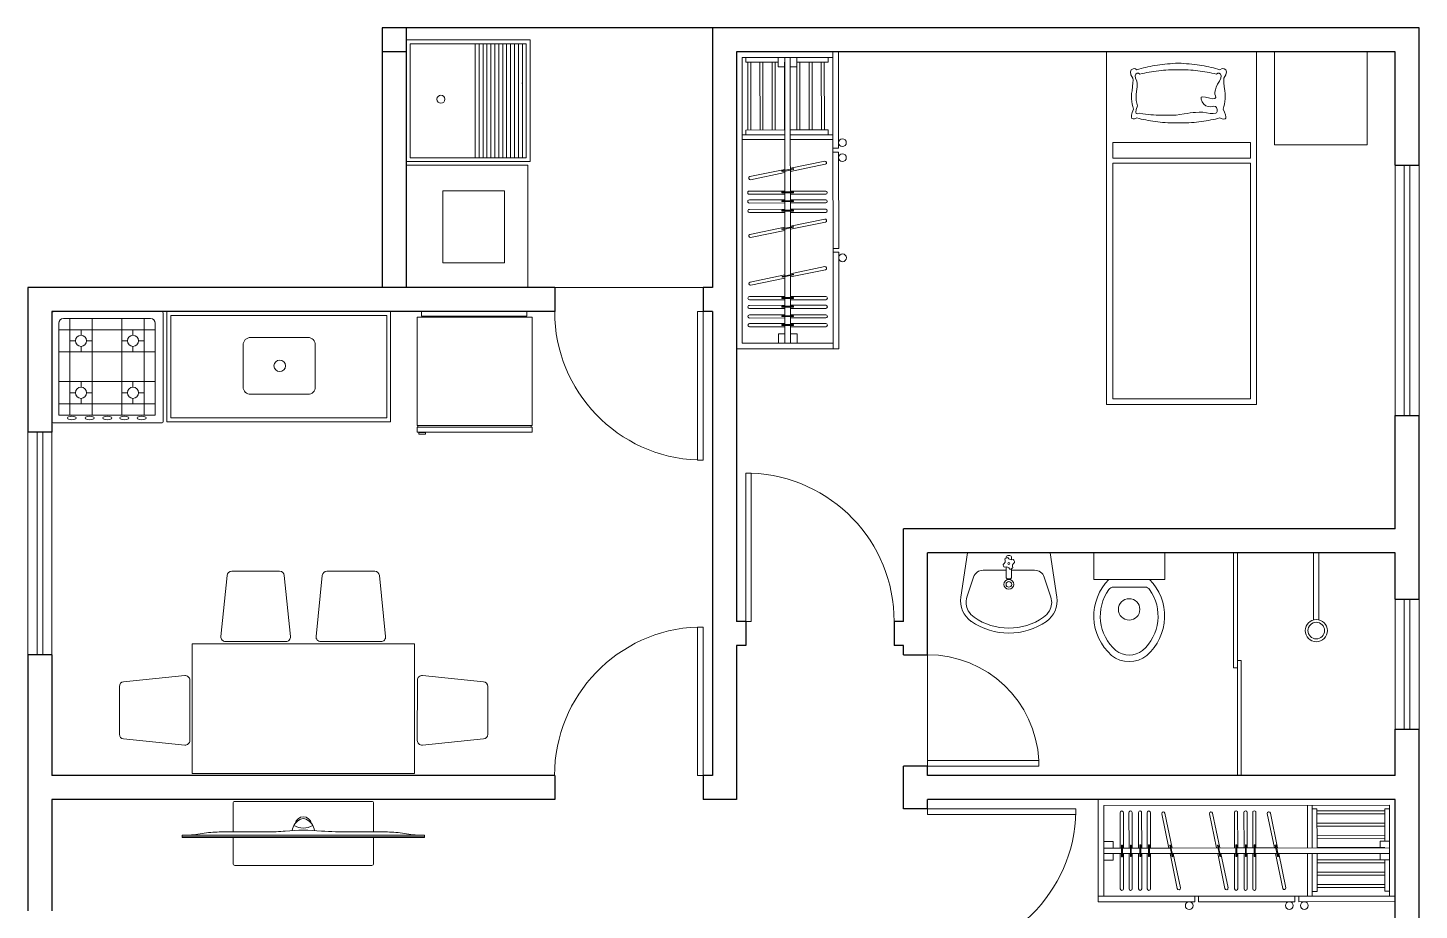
# Model space of a CAD drawing. Header units: centimetres. Extents: x -15692 to -14942, y 4339 to 5301.
# Drawn here: x -15692 to -14942, y 4826 to 5301 of the extents above; entities that cross this region are included whole.
import ezdxf

# ---------------------------------------------------------------- set-up
doc = ezdxf.new("R2010")
doc.units = ezdxf.units.CM
for name, color, linetype, lineweight in [('Janela', 92, 'Continuous', 15), ('Objetos', 34, 'Continuous', 13), ('Paredes', 154, 'Continuous', 25), ('Piso', 253, 'Continuous', 9), ('Porta', 30, 'Continuous', 15)]:
    doc.layers.add(name, color=color, linetype=linetype, lineweight=lineweight)

# ---------------------------------------------------------------- blocks, each defined once
blk = doc.blocks.new('pia_banheiro')
at = {"layer": 'Objetos'}
for p, q in [((-0.2224, 0), (-0.2586, -0.2386)), ((-0.2224, 0), (0.2224, 0)), ((0.2224, 0), (0.2586, -0.2386)), ((-0.015, -0.025), (-0.015, -0.0289)), ((-0.005, -0.015), (0.005, -0.015)), ((0.015, -0.025), (0.015, -0.0378)), ((-0.2263, -0.2395), (-0.1903, -0.1308)), ((-0.139, -0.0938), (-0.015, -0.0938)), ((-0.015, -0.0761), (-0.015, -0.1302)), ((-0.005, -0.1402), (0.005, -0.1402)), ((0.015, -0.085), (0.015, -0.1302)), ((0.015, -0.0938), (0.139, -0.0938)), ((0.2263, -0.2395), (0.1903, -0.1308))]:
    blk.add_line(p, q, dxfattribs=at)
for centre, radius in [((0, -0.057), 0.00545), ((0, -0.17), 0.0265), ((0, -0.17), 0.0152)]:
    blk.add_circle(centre, radius, dxfattribs=at)
for centre, radius, start, end in [((-0.0417, -0.0425), 0.0226, 297.46593, 24.24648), ((0, -0.057), 0.0318, 190.08583, 221.62658), ((0, -0.057), 0.0318, 100.08583, 131.62658), ((-0.005, -0.025), 0.01, 90, 180), ((0.0145, -0.0152), 0.0226, 207.46593, 294.24648), ((0.005, -0.025), 0.01, 0, 90), ((0.0417, -0.0715), 0.0226, 117.46593, 204.24648), ((0, -0.057), 0.0318, 10.08583, 41.62658), ((-0.139, -0.1478), 0.054, 90, 161.69005), ((-0.0145, -0.0987), 0.0226, 27.46593, 114.24648), ((-0.005, -0.1302), 0.01, 180, 270), ((0.005, -0.1302), 0.01, 270, 0), ((0, -0.057), 0.0318, 280.08583, 311.62658), ((0.139, -0.1478), 0.054, 18.30995, 90), ((-0.1252, -0.2589), 0.135, 171.35854, 235.18128), ((-0.1408, -0.2678), 0.09, 161.69005, 209.64782), ((0.1252, -0.2589), 0.135, 304.81872, 8.64146), ((0.1408, -0.2678), 0.09, 330.35218, 18.30995), ((-0.1252, -0.2589), 0.108, 209.64782, 235.18128), ((0, -0.0789), 0.3542, 235.18128, 304.81872), ((0, -0.0789), 0.3272, 235.18128, 304.81872), ((0.1252, -0.2589), 0.108, 304.81872, 330.35218)]:
    blk.add_arc(centre, radius, start, end, dxfattribs=at)
blk = doc.blocks.new('vaso_sanitário')
at = {"layer": 'Objetos'}
for p, q in [((-0.1915, -0.1429), (-0.1915, 0)), ((-0.1915, 0), (0.1915, 0)), ((0.1915, 0), (0.1915, -0.1429)), ((0.1915, -0.1429), (-0.1915, -0.1429))]:
    blk.add_line(p, q, dxfattribs=at)
at = {"layer": 'Objetos', "ltscale": 0.5}
blk.add_line((0.0847, -0.1849), (-0.0861, -0.1849), dxfattribs=at)
blk.add_circle((-0.0009, -0.3049), 0.0578, dxfattribs=at)
for centre, radius, start, end in [((0.0907, -0.3409), 0.2821, 135.41479, 228.63081), ((-0.0921, -0.3409), 0.2821, 311.36919, 44.58521), ((0.0907, -0.3409), 0.2471, 144.51024, 228.63081), ((-0.0861, -0.2149), 0.03, 90, 144.51024), ((-0.0921, -0.3409), 0.2471, 311.36919, 35.48976), ((0.0847, -0.2149), 0.03, 35.48976, 90), ((-0.0007, -0.4366), 0.15, 230.68274, 309.31726), ((-0.0007, -0.4364), 0.1151, 231.34866, 308.65134)]:
    blk.add_arc(centre, radius, start, end, dxfattribs=at)
blk = doc.blocks.new('chuverio')
at = {"layer": 'Objetos', "ltscale": 0.5}
for p, q in [((-0.015, -0.3611), (-0.015, 0)), ((0.015, -0.361), (0.015, 0))]:
    blk.add_line(p, q, dxfattribs=at)
at = {"layer": 'Objetos'}
blk.add_line((0.015, 0), (-0.015, 0), dxfattribs=at)
at = {"layer": 'Objetos', "ltscale": 0.5}
for radius in [0.06, 0.045]:
    blk.add_circle((0.0003, -0.4192), radius, dxfattribs=at)
blk = doc.blocks.new('tanque')
at = {"layer": 'Objetos'}
for p, q in [((0, 0.3282), (0, -0.3282)), ((0.6683, 0.3282), (0, 0.3282)), ((0.0212, 0.307), (0.0212, -0.307)), ((0.6471, 0.307), (0.0212, 0.307)), ((0.3715, -0.307), (0.3715, 0.307)), ((0.3927, -0.307), (0.3927, 0.307)), ((0.4139, -0.307), (0.4139, 0.307)), ((0.4351, -0.307), (0.4351, 0.307)), ((0.4563, -0.307), (0.4563, 0.307)), ((0.4775, -0.307), (0.4775, 0.307)), ((0.4987, -0.307), (0.4987, 0.307)), ((0.5199, -0.307), (0.5199, 0.307)), ((0.5411, -0.307), (0.5411, 0.307)), ((0.5623, -0.307), (0.5623, 0.307)), ((0.5835, -0.307), (0.5835, 0.307)), ((0.6047, -0.307), (0.6047, 0.307)), ((0.6259, -0.307), (0.6259, 0.307)), ((0.6471, -0.307), (0.6471, 0.307)), ((0.6683, -0.3282), (0.6683, 0.3282)), ((0.625, 0.0929), (0.625, 0.0965)), ((0, -0.3282), (0.6683, -0.3282)), ((0.0212, -0.307), (0.6471, -0.307))]:
    blk.add_line(p, q, dxfattribs=at)
blk.add_circle((0.1868, 0.0083), 0.0214, dxfattribs=at)
blk = doc.blocks.new('máquina_lavar')
at = {"layer": 'Objetos'}
for p, q in [((0, -0.3294), (0, 0.3294)), ((0, 0.3294), (0.6554, 0.3294)), ((0.6554, 0.3294), (0.6554, -0.3294)), ((0.1962, 0.1918), (0.1962, -0.196)), ((0.5301, 0.1918), (0.1962, 0.1918)), ((0.5301, -0.196), (0.5301, 0.1918)), ((0.1962, -0.196), (0.5301, -0.196)), ((0.6554, -0.3294), (0, -0.3294))]:
    blk.add_line(p, q, dxfattribs=at)
blk = doc.blocks.new('geladeira')
at = {"layer": 'Objetos'}
for p, q in [((-0.2839, -0.0251), (-0.2839, 0)), ((-0.2839, 0), (0.2839, 0)), ((0.2839, 0), (0.2839, -0.0251)), ((-0.3079, -0.6145), (-0.3079, -0.0296)), ((-0.3079, -0.0296), (0.3121, -0.0296)), ((0.2839, -0.0251), (-0.2839, -0.0251)), ((0.3121, -0.0296), (0.3121, -0.6145)), ((0.3121, -0.6145), (-0.3079, -0.6145)), ((-0.3079, -0.6496), (-0.3079, -0.622)), ((0.3121, -0.622), (-0.3079, -0.622)), ((0.3121, -0.6496), (-0.3079, -0.6496)), ((-0.3034, -0.622), (-0.3034, -0.6145)), ((-0.2975, -0.6518), (-0.2975, -0.6598)), ((-0.2617, -0.6518), (-0.2975, -0.6518)), ((-0.2975, -0.6598), (-0.2617, -0.6598)), ((-0.2617, -0.6598), (-0.2617, -0.6518)), ((0.3075, -0.622), (0.3075, -0.6145)), ((0.3121, -0.622), (0.3121, -0.6496))]:
    blk.add_line(p, q, dxfattribs=at)
blk = doc.blocks.new('mesa_cozinha')
at = {"layer": 'Objetos'}
for p, q in [((-0.4105, 1.0687), (-0.4442, 0.7393)), ((-0.1275, 1.0911), (-0.3856, 1.0913)), ((-0.0695, 0.739), (-0.1026, 1.0684)), ((0.1025, 1.0687), (0.0688, 0.7393)), ((0.3855, 1.0911), (0.1274, 1.0913)), ((0.4436, 0.739), (0.4104, 1.0684)), ((-0.6, 0), (-0.6, 0.7)), ((-0.6, 0.7), (0.6, 0.7)), ((-0.4194, 0.7119), (-0.0944, 0.7116)), ((0.0937, 0.7119), (0.4186, 0.7116)), ((0.6, 0.7), (0.6, 0)), ((-0.9688, 0.4947), (-0.6394, 0.5285)), ((0.9718, 0.4947), (0.6423, 0.5285)), ((-0.9912, 0.2117), (-0.9914, 0.4698)), ((-0.612, 0.5036), (-0.6117, 0.1786)), ((0.6149, 0.5036), (0.6146, 0.1786)), ((0.9941, 0.2117), (0.9943, 0.4698)), ((-0.6391, 0.1537), (-0.9685, 0.1868)), ((0.642, 0.1537), (0.9715, 0.1868)), ((0.6, 0), (-0.6, 0))]:
    blk.add_line(p, q, dxfattribs=at)
for centre, start, end in [((-0.3856, 1.0663), 89.95, 174.48405), ((-0.1275, 1.0661), 5.41595, 89.95), ((0.1274, 1.0663), 89.95, 174.48405), ((0.3855, 1.0661), 5.41595, 89.95), ((-0.4193, 0.7369), 174.48405, 269.95), ((-0.0944, 0.7366), 269.95, 5.41595), ((0.0937, 0.7369), 174.48405, 269.95), ((0.4187, 0.7366), 269.95, 5.41595), ((-0.637, 0.5036), 0.05, 95.51595), ((0.6399, 0.5036), 84.48405, 179.95), ((-0.9664, 0.4698), 95.51595, 180.05), ((0.9693, 0.4698), 359.95, 84.48405), ((-0.9662, 0.2117), 180.05, 264.58405), ((-0.6367, 0.1786), 264.58405, 0.05), ((0.6396, 0.1786), 179.95, 275.41595), ((0.9691, 0.2117), 275.41595, 359.95)]:
    blk.add_arc(centre, 0.025, start, end, dxfattribs=at)
blk = doc.blocks.new('fogão')
at = {"layer": 'Objetos'}
for p, q in [((0.29, 0), (-0.29, 0)), ((-0.3, -0.01), (-0.3, -0.59)), ((-0.2633, -0.5572), (-0.2633, -0.0622)), ((-0.2383, -0.0372), (0.2317, -0.0372)), ((-0.2033, -0.5572), (-0.2033, -0.0372)), ((-0.0833, -0.5572), (-0.0833, -0.0372)), ((0.0767, -0.0372), (0.0767, -0.5572)), ((0.1967, -0.0372), (0.1967, -0.5572)), ((0.2567, -0.0622), (0.2567, -0.5572)), ((0.3, -0.59), (0.3, -0.01)), ((-0.2633, -0.0972), (0.2567, -0.0972)), ((-0.1433, -0.1272), (-0.1433, -0.0972)), ((0.1367, -0.0972), (0.1367, -0.1272)), ((-0.2633, -0.2172), (0.2567, -0.2172)), ((-0.2033, -0.1572), (-0.1733, -0.1572)), ((-0.1433, -0.2172), (-0.1433, -0.1872)), ((-0.1133, -0.1572), (-0.0833, -0.1572)), ((0.0767, -0.1572), (0.1067, -0.1572)), ((0.1367, -0.1872), (0.1367, -0.2172)), ((0.1667, -0.1572), (0.1967, -0.1572)), ((0.2567, -0.3772), (-0.2633, -0.3772)), ((-0.1733, -0.4372), (-0.2033, -0.4372)), ((-0.1433, -0.4072), (-0.1433, -0.3772)), ((-0.0833, -0.4372), (-0.1133, -0.4372)), ((0.1067, -0.4372), (0.0767, -0.4372)), ((0.1367, -0.3772), (0.1367, -0.4072)), ((0.1967, -0.4372), (0.1667, -0.4372)), ((0.2567, -0.4972), (-0.2633, -0.4972)), ((-0.1433, -0.4972), (-0.1433, -0.4672)), ((0.1367, -0.4672), (0.1367, -0.4972)), ((-0.29, -0.6), (0.29, -0.6)), ((0.2567, -0.5572), (-0.2633, -0.5572))]:
    blk.add_line(p, q, dxfattribs=at)
for centre in [(-0.1433, -0.1572), (0.1367, -0.1572), (-0.1433, -0.4372), (0.1367, -0.4372)]:
    blk.add_circle(centre, 0.03, dxfattribs=at)
for centre, radius, start, end in [((-0.29, -0.01), 0.01, 90, 180), ((0.29, -0.01), 0.01, 0, 90), ((-0.2383, -0.0622), 0.025, 90, 180), ((0.2317, -0.0622), 0.025, 0, 90), ((-0.29, -0.59), 0.01, 180, 270), ((0.29, -0.59), 0.01, 270, 0)]:
    blk.add_arc(centre, radius, start, end, dxfattribs=at)
at = {"layer": 'Objetos', "extrusion": (0, 0, -1)}
for centre in [(-0.193, -0.5731), (-0.097, -0.5731), (-0.001, -0.5731), (0.0902, -0.5731), (0.1839, -0.5731)]:
    blk.add_ellipse(centre, major_axis=(-0.024, 0), ratio=0.400522, dxfattribs=at)
blk = doc.blocks.new('pia_cozinha')
at = {"layer": 'Objetos'}
for p, q in [((-0.6024, -0.593), (-0.6024, 0)), ((-0.6024, 0), (0.6024, 0)), ((0.6024, 0), (0.6024, -0.593)), ((-0.5824, -0.573), (-0.5824, -0.0202)), ((-0.5824, -0.0202), (0.5824, -0.0202)), ((0.5824, -0.0202), (0.5824, -0.573)), ((0.1572, -0.1391), (-0.1517, -0.1391)), ((-0.1917, -0.1791), (-0.1917, -0.4055)), ((0.1972, -0.4055), (0.1972, -0.1791)), ((-0.1517, -0.4455), (0.1572, -0.4455)), ((0.6024, -0.593), (-0.6024, -0.593)), ((0.5824, -0.573), (-0.5824, -0.573))]:
    blk.add_line(p, q, dxfattribs=at)
blk.add_circle((0.0055, -0.2923), 0.031, dxfattribs=at)
for centre, start, end in [((-0.1517, -0.1791), 90, 180), ((0.1572, -0.1791), 0, 90), ((-0.1517, -0.4055), 180, 270), ((0.1572, -0.4055), 270, 0)]:
    blk.add_arc(centre, 0.04, start, end, dxfattribs=at)
blk = doc.blocks.new('cama_solteiro')
at = {"layer": 'Objetos'}
for p, q in [((0.4045, 0), (-0.4045, 0)), ((-0.4045, 0), (-0.4045, -1.9)), ((0.4045, -1.9), (0.4045, 0)), ((0.5007, 0), (1.0007, 0)), ((0.5007, -0.5), (0.5007, 0)), ((1.0007, 0), (1.0007, -0.5)), ((-0.157, -0.0755), (-0.144, -0.0733)), ((-0.144, -0.0733), (-0.1309, -0.0712)), ((-0.1309, -0.0712), (-0.1175, -0.0693)), ((-0.1175, -0.0693), (-0.1039, -0.0676)), ((-0.1039, -0.0676), (-0.0901, -0.066)), ((-0.0901, -0.066), (-0.076, -0.0646)), ((-0.076, -0.0646), (-0.0617, -0.0633)), ((-0.0617, -0.0633), (-0.0472, -0.0623)), ((-0.0472, -0.0623), (-0.0324, -0.0613)), ((-0.0324, -0.0613), (-0.0174, -0.0606)), ((-0.0174, -0.0606), (-0.0024, -0.0613)), ((-0.0024, -0.0613), (0.0125, -0.0623)), ((0.0125, -0.0623), (0.0271, -0.0633)), ((0.0271, -0.0633), (0.0414, -0.0646)), ((0.0414, -0.0646), (0.0556, -0.066)), ((0.0556, -0.066), (0.0694, -0.0676)), ((0.0694, -0.0676), (0.083, -0.0693)), ((0.083, -0.0693), (0.0964, -0.0712)), ((0.0964, -0.0712), (0.1095, -0.0733)), ((0.1095, -0.0733), (0.1224, -0.0755)), ((-0.2764, -0.1075), (-0.2711, -0.0962)), ((-0.2736, -0.1225), (-0.2764, -0.1075)), ((-0.263, -0.1412), (-0.2736, -0.1225)), ((-0.2711, -0.0962), (-0.2618, -0.0902)), ((-0.2619, -0.1518), (-0.263, -0.1412)), ((-0.2618, -0.0902), (-0.2517, -0.0899)), ((-0.2517, -0.0899), (-0.2411, -0.0956)), ((-0.2474, -0.12), (-0.2512, -0.1295)), ((-0.2512, -0.1295), (-0.249, -0.142)), ((-0.249, -0.142), (-0.2411, -0.1574)), ((-0.2403, -0.1148), (-0.2474, -0.12)), ((-0.2411, -0.0956), (-0.2298, -0.0923)), ((-0.2328, -0.1145), (-0.2403, -0.1148)), ((-0.2249, -0.1193), (-0.2328, -0.1145)), ((-0.2298, -0.0923), (-0.2182, -0.0891)), ((-0.2124, -0.1164), (-0.2249, -0.1193)), ((-0.2182, -0.0891), (-0.2064, -0.086)), ((-0.1999, -0.1136), (-0.2124, -0.1164)), ((-0.2064, -0.086), (-0.1944, -0.0832)), ((-0.1874, -0.1111), (-0.1999, -0.1136)), ((-0.1944, -0.0832), (-0.1821, -0.0805)), ((-0.1747, -0.1088), (-0.1874, -0.1111)), ((-0.1821, -0.0805), (-0.1696, -0.0779)), ((-0.162, -0.1066), (-0.1747, -0.1088)), ((-0.1696, -0.0779), (-0.157, -0.0755)), ((-0.1493, -0.1047), (-0.162, -0.1066)), ((-0.1364, -0.1029), (-0.1493, -0.1047)), ((-0.1235, -0.1014), (-0.1364, -0.1029)), ((-0.1105, -0.1), (-0.1235, -0.1014)), ((-0.0975, -0.0988), (-0.1105, -0.1)), ((-0.0843, -0.0978), (-0.0975, -0.0988)), ((-0.0711, -0.097), (-0.0843, -0.0978)), ((-0.0578, -0.0964), (-0.0711, -0.097)), ((-0.0445, -0.0959), (-0.0578, -0.0964)), ((-0.031, -0.0957), (-0.0445, -0.0959)), ((-0.0174, -0.0956), (-0.031, -0.0957)), ((-0.004, -0.0957), (-0.0174, -0.0956)), ((0.0093, -0.0959), (-0.004, -0.0957)), ((0.0226, -0.0964), (0.0093, -0.0959)), ((0.0357, -0.097), (0.0226, -0.0964)), ((0.0488, -0.0978), (0.0357, -0.097)), ((0.0618, -0.0988), (0.0488, -0.0978)), ((0.0748, -0.1), (0.0618, -0.0988)), ((0.0876, -0.1014), (0.0748, -0.1)), ((0.1004, -0.1029), (0.0876, -0.1014)), ((0.113, -0.1047), (0.1004, -0.1029)), ((0.1256, -0.1066), (0.113, -0.1047)), ((0.1224, -0.0755), (0.135, -0.0779)), ((0.1382, -0.1088), (0.1256, -0.1066)), ((0.135, -0.0779), (0.1474, -0.0805)), ((0.1506, -0.1111), (0.1382, -0.1088)), ((0.1474, -0.0805), (0.1595, -0.0832)), ((0.163, -0.1136), (0.1506, -0.1111)), ((0.1595, -0.0832), (0.1714, -0.086)), ((0.1753, -0.1164), (0.163, -0.1136)), ((0.1714, -0.086), (0.1831, -0.0891)), ((0.1875, -0.1193), (0.1753, -0.1164)), ((0.1831, -0.0891), (0.1945, -0.0923)), ((0.1955, -0.1145), (0.1875, -0.1193)), ((0.1945, -0.0923), (0.2056, -0.0956)), ((0.2032, -0.1148), (0.1955, -0.1145)), ((0.21, -0.12), (0.2032, -0.1148)), ((0.2037, -0.1574), (0.2119, -0.142)), ((0.2056, -0.0956), (0.218, -0.0899)), ((0.2139, -0.1295), (0.21, -0.12)), ((0.2119, -0.142), (0.2139, -0.1295)), ((0.218, -0.0899), (0.2288, -0.0902)), ((0.2275, -0.1412), (0.2271, -0.1518)), ((0.2385, -0.1225), (0.2275, -0.1412)), ((0.2288, -0.0902), (0.2375, -0.0962)), ((0.2375, -0.0962), (0.2418, -0.1075)), ((0.2418, -0.1075), (0.2385, -0.1225)), ((-0.2702, -0.2393), (-0.2693, -0.2248)), ((-0.2693, -0.2248), (-0.2674, -0.2099)), ((-0.2674, -0.2099), (-0.2642, -0.186)), ((-0.2642, -0.186), (-0.2624, -0.1667)), ((-0.2624, -0.1667), (-0.2619, -0.1518)), ((-0.2436, -0.2124), (-0.2455, -0.2291)), ((-0.2405, -0.1876), (-0.2436, -0.2124)), ((-0.2411, -0.1574), (-0.2397, -0.1693)), ((-0.2397, -0.1693), (-0.2405, -0.1876)), ((0.1798, -0.2168), (0.1821, -0.2042)), ((0.1799, -0.2279), (0.1798, -0.2168)), ((0.1821, -0.2042), (0.1868, -0.1901)), ((0.1868, -0.1901), (0.194, -0.1745)), ((0.194, -0.1745), (0.2037, -0.1574)), ((0.2271, -0.1518), (0.2279, -0.1667)), ((0.2279, -0.1667), (0.2299, -0.186)), ((0.2299, -0.186), (0.2331, -0.2099)), ((0.2331, -0.2099), (0.2347, -0.2248)), ((0.2347, -0.2248), (0.2354, -0.2393)), ((-0.2701, -0.2536), (-0.2702, -0.2393)), ((-0.2689, -0.2676), (-0.2701, -0.2536)), ((-0.2668, -0.2813), (-0.2689, -0.2676)), ((-0.2635, -0.2948), (-0.2668, -0.2813)), ((-0.2592, -0.308), (-0.2635, -0.2948)), ((-0.2455, -0.2291), (-0.2458, -0.2453)), ((-0.2458, -0.2453), (-0.2446, -0.261)), ((-0.2374, -0.2912), (-0.245, -0.3104)), ((-0.2446, -0.261), (-0.2418, -0.2763)), ((-0.2418, -0.2763), (-0.2374, -0.2912)), ((0.1046, -0.2537), (0.1052, -0.2445)), ((0.1113, -0.2687), (0.1046, -0.2537)), ((0.1052, -0.2445), (0.1133, -0.2411)), ((0.1206, -0.281), (0.1113, -0.2687)), ((0.1133, -0.2411), (0.1288, -0.2437)), ((0.1313, -0.2897), (0.1206, -0.281)), ((0.1288, -0.2437), (0.1519, -0.25)), ((0.1435, -0.2945), (0.1313, -0.2897)), ((0.1572, -0.2956), (0.1435, -0.2945)), ((0.1519, -0.25), (0.1689, -0.2524)), ((0.1725, -0.293), (0.1572, -0.2956)), ((0.1689, -0.2524), (0.1797, -0.2511)), ((0.1821, -0.2942), (0.1725, -0.293)), ((0.1797, -0.2511), (0.1842, -0.2461)), ((0.1825, -0.2374), (0.1799, -0.2279)), ((0.1883, -0.3002), (0.1821, -0.2942)), ((0.1842, -0.2461), (0.1825, -0.2374)), ((0.228, -0.2948), (0.2237, -0.308)), ((0.2314, -0.2813), (0.228, -0.2948)), ((0.2337, -0.2676), (0.2314, -0.2813)), ((0.235, -0.2536), (0.2337, -0.2676)), ((0.2354, -0.2393), (0.235, -0.2536)), ((-0.2703, -0.3516), (-0.2697, -0.3409)), ((-0.2677, -0.3583), (-0.2703, -0.3516)), ((-0.2697, -0.3409), (-0.266, -0.3264)), ((-0.262, -0.3612), (-0.2677, -0.3583)), ((-0.266, -0.3264), (-0.2592, -0.308)), ((-0.2532, -0.3603), (-0.262, -0.3612)), ((-0.2592, -0.308), (-0.2592, -0.308)), ((-0.2411, -0.3555), (-0.2532, -0.3603)), ((-0.245, -0.3104), (-0.2476, -0.3238)), ((-0.2476, -0.3238), (-0.2452, -0.3315)), ((-0.2452, -0.3315), (-0.2376, -0.3335)), ((-0.2294, -0.3586), (-0.2411, -0.3555)), ((-0.2376, -0.3335), (-0.2249, -0.3299)), ((-0.2174, -0.3615), (-0.2294, -0.3586)), ((-0.2249, -0.3299), (-0.2097, -0.3328)), ((-0.2053, -0.3643), (-0.2174, -0.3615)), ((-0.2097, -0.3328), (-0.1947, -0.3351)), ((-0.193, -0.3668), (-0.2053, -0.3643)), ((-0.1947, -0.3351), (-0.1799, -0.337)), ((-0.1806, -0.3692), (-0.193, -0.3668)), ((-0.1679, -0.3714), (-0.1806, -0.3692)), ((-0.1799, -0.337), (-0.1653, -0.3384)), ((-0.1551, -0.3734), (-0.1679, -0.3714)), ((-0.1653, -0.3384), (-0.1509, -0.3394)), ((-0.1422, -0.3752), (-0.1551, -0.3734)), ((-0.1509, -0.3394), (-0.1368, -0.3399)), ((-0.1368, -0.3399), (-0.1226, -0.3401)), ((-0.1226, -0.3401), (-0.108, -0.3403)), ((-0.108, -0.3403), (-0.0932, -0.3404)), ((-0.0932, -0.3404), (-0.0781, -0.3405)), ((-0.0781, -0.3405), (-0.0626, -0.3405)), ((-0.0626, -0.3405), (-0.0468, -0.3405)), ((-0.0468, -0.3405), (-0.0289, -0.3399)), ((-0.0289, -0.3399), (-0.0089, -0.3378)), ((-0.0089, -0.3378), (0.0132, -0.3343)), ((0.0132, -0.3343), (0.0301, -0.3313)), ((0.0301, -0.3313), (0.0463, -0.329)), ((0.0463, -0.329), (0.0615, -0.3273)), ((0.0615, -0.3273), (0.0756, -0.3261)), ((0.0756, -0.3261), (0.0942, -0.3247)), ((0.0942, -0.3247), (0.1137, -0.3255)), ((0.1197, -0.3734), (0.1067, -0.3752)), ((0.1137, -0.3255), (0.1344, -0.3286)), ((0.1324, -0.3714), (0.1197, -0.3734)), ((0.1451, -0.3692), (0.1324, -0.3714)), ((0.1344, -0.3286), (0.1536, -0.3317)), ((0.1575, -0.3668), (0.1451, -0.3692)), ((0.1536, -0.3317), (0.17, -0.3322)), ((0.1698, -0.3643), (0.1575, -0.3668)), ((0.1819, -0.3615), (0.1698, -0.3643)), ((0.17, -0.3322), (0.1837, -0.3299)), ((0.1938, -0.3586), (0.1819, -0.3615)), ((0.1837, -0.3299), (0.1886, -0.3278)), ((0.1912, -0.3105), (0.1883, -0.3002)), ((0.1886, -0.3278), (0.191, -0.3214)), ((0.191, -0.3214), (0.1912, -0.3105)), ((0.2056, -0.3555), (0.1938, -0.3586)), ((0.218, -0.3603), (0.2056, -0.3555)), ((0.2274, -0.3621), (0.218, -0.3603)), ((0.2237, -0.308), (0.2315, -0.3247)), ((0.234, -0.3607), (0.2274, -0.3621)), ((0.2315, -0.3247), (0.2364, -0.3384)), ((0.2376, -0.3564), (0.234, -0.3607)), ((0.2364, -0.3384), (0.2384, -0.3489)), ((0.2384, -0.3489), (0.2376, -0.3564)), ((-0.129, -0.3768), (-0.1422, -0.3752)), ((-0.1157, -0.3783), (-0.129, -0.3768)), ((-0.1022, -0.3795), (-0.1157, -0.3783)), ((-0.0885, -0.3806), (-0.1022, -0.3795)), ((-0.0747, -0.3814), (-0.0885, -0.3806)), ((-0.0606, -0.3821), (-0.0747, -0.3814)), ((-0.0464, -0.3826), (-0.0606, -0.3821)), ((-0.032, -0.3829), (-0.0464, -0.3826)), ((-0.0174, -0.383), (-0.032, -0.3829)), ((-0.003, -0.3829), (-0.0174, -0.383)), ((0.0113, -0.3826), (-0.003, -0.3829)), ((0.0255, -0.3821), (0.0113, -0.3826)), ((0.0394, -0.3814), (0.0255, -0.3821)), ((0.0532, -0.3806), (0.0394, -0.3814)), ((0.0668, -0.3795), (0.0532, -0.3806)), ((0.0803, -0.3783), (0.0668, -0.3795)), ((0.0936, -0.3768), (0.0803, -0.3783)), ((0.1067, -0.3752), (0.0936, -0.3768)), ((-0.3714, -0.4873), (0.3714, -0.4873)), ((-0.3714, -0.5717), (-0.3714, -0.4873)), ((0.3714, -0.4873), (0.3714, -0.5717)), ((1.0007, -0.5), (0.5007, -0.5)), ((0.3714, -0.5717), (-0.3714, -0.5717)), ((-0.3714, -0.6004), (0.3714, -0.6004)), ((-0.3714, -1.8694), (-0.3714, -0.6004)), ((0.3714, -0.6004), (0.3714, -1.8694)), ((0.3714, -1.8694), (-0.3714, -1.8694)), ((-0.4045, -1.9), (0.4045, -1.9))]:
    blk.add_line(p, q, dxfattribs=at)
blk = doc.blocks.new('guarda_roupa')
at = {"layer": 'Objetos'}
for p, q in [((-0.8005, 0.5493), (-0.2805, 0.5498)), ((-0.8, -0.0007), (-0.8005, 0.5493)), ((-0.2805, 0.5198), (-0.2805, 0.5498)), ((-0.2605, 0.5498), (0.2595, 0.5502)), ((-0.2605, 0.5198), (-0.2605, 0.5498)), ((0.2595, 0.5502), (0.2595, 0.5202)), ((0.2795, 0.5502), (0.7995, 0.5507)), ((0.2795, 0.5502), (0.2795, 0.5202)), ((0.7995, 0.5507), (0.8, 0.0007)), ((-0.8005, 0.5193), (0.7995, 0.5207)), ((-0.77, 0.0293), (-0.7705, 0.5193)), ((-0.7704, 0.4937), (-0.7445, 0.4937)), ((-0.7445, 0.4937), (-0.7443, 0.3243)), ((-0.3796, 0.4729), (-0.7445, 0.4726)), ((-0.3796, 0.4568), (-0.7444, 0.4565)), ((-0.3796, 0.494), (-0.3537, 0.4941)), ((-0.3796, 0.494), (-0.3795, 0.2897)), ((-0.3537, 0.5197), (-0.3535, 0.2897)), ((-0.3277, 0.5197), (-0.3275, 0.2897)), ((-0.1731, 0.2898), (-0.2112, 0.4748)), ((-0.1945, 0.4782), (-0.1556, 0.2899)), ((-0.0501, 0.29), (-0.0502, 0.4801)), ((-0.0331, 0.4801), (-0.0329, 0.29)), ((-0.003, 0.29), (-0.0031, 0.4801)), ((0.014, 0.4802), (0.0142, 0.29)), ((0.0483, 0.29), (0.0481, 0.4802)), ((0.0652, 0.4802), (0.0654, 0.2901)), ((0.1386, 0.2901), (0.1005, 0.4751)), ((0.1173, 0.4785), (0.1561, 0.2901)), ((0.3956, 0.2903), (0.3574, 0.4753)), ((0.3742, 0.4787), (0.413, 0.2904)), ((0.5186, 0.2905), (0.5184, 0.4806)), ((0.5356, 0.4806), (0.5357, 0.2905)), ((0.5657, 0.2905), (0.5656, 0.4806)), ((0.5827, 0.4807), (0.5828, 0.2905)), ((0.617, 0.2905), (0.6168, 0.4807)), ((0.6339, 0.4807), (0.6341, 0.2906)), ((0.6641, 0.2906), (0.6639, 0.4807)), ((0.681, 0.4807), (0.6812, 0.2906)), ((0.7695, 0.5207), (0.77, 0.0307)), ((-0.3796, 0.4068), (-0.7444, 0.4065)), ((-0.3795, 0.3907), (-0.7444, 0.3903)), ((-0.7203, 0.3244), (-0.7703, 0.3243)), ((-0.3795, 0.3407), (-0.7443, 0.3403)), ((-0.3795, 0.3245), (-0.7443, 0.3242)), ((-0.7203, 0.2894), (-0.7203, 0.3244)), ((-0.1713, 0.3058), (-0.1665, 0.3068)), ((-0.1587, 0.2442), (-0.1713, 0.3058)), ((-0.1665, 0.3068), (-0.1538, 0.2452)), ((-0.0451, 0.2437), (-0.0451, 0.3065)), ((-0.0451, 0.3065), (-0.0402, 0.3065)), ((-0.0402, 0.3065), (-0.0401, 0.2437)), ((0.002, 0.3066), (0.007, 0.3066)), ((0.002, 0.2437), (0.002, 0.3066)), ((0.007, 0.3066), (0.007, 0.2437)), ((0.0532, 0.3066), (0.0582, 0.3066)), ((0.0533, 0.2438), (0.0532, 0.3066)), ((0.0582, 0.3066), (0.0582, 0.2438)), ((0.1404, 0.3061), (0.1453, 0.3071)), ((0.1531, 0.2445), (0.1404, 0.3061)), ((0.1453, 0.3071), (0.158, 0.2455)), ((0.3973, 0.3063), (0.4022, 0.3073)), ((0.41, 0.2447), (0.3973, 0.3063)), ((0.4022, 0.3073), (0.4149, 0.2457)), ((0.5236, 0.307), (0.5285, 0.307)), ((0.5236, 0.2442), (0.5236, 0.307)), ((0.5285, 0.307), (0.5286, 0.2442)), ((0.5707, 0.2442), (0.5707, 0.3071)), ((0.5707, 0.3071), (0.5756, 0.3071)), ((0.5756, 0.3071), (0.5757, 0.2442)), ((0.622, 0.2443), (0.6219, 0.3071)), ((0.6219, 0.3071), (0.6269, 0.3071)), ((0.6269, 0.3071), (0.6269, 0.2443)), ((0.669, 0.3072), (0.674, 0.3072)), ((0.6691, 0.2443), (0.669, 0.3072)), ((0.674, 0.3072), (0.674, 0.2443)), ((0.7697, 0.3257), (0.7197, 0.3256)), ((0.7197, 0.3256), (0.7197, 0.2906)), ((0.4006, 0.2904), (-0.7703, 0.2893)), ((0.4068, 0.2604), (-0.7702, 0.2593)), ((-0.3794, 0.2584), (-0.7443, 0.2581)), ((-0.7202, 0.2244), (-0.7202, 0.2594)), ((-0.3794, 0.2597), (-0.3792, 0.0495)), ((-0.3535, 0.2597), (-0.3533, 0.0297)), ((-0.3275, 0.2597), (-0.3273, 0.0297)), ((-0.1282, 0.0718), (-0.167, 0.2599)), ((-0.0451, 0.29), (-0.163, 0.2899)), ((-0.1538, 0.2452), (-0.1587, 0.2442)), ((-0.0451, 0.26), (-0.1568, 0.2599)), ((-0.1495, 0.2599), (-0.1114, 0.0753)), ((-0.0499, 0.0687), (-0.0501, 0.26)), ((-0.0401, 0.2437), (-0.0451, 0.2437)), ((0.002, 0.29), (-0.0401, 0.29)), ((0.002, 0.26), (-0.0401, 0.26)), ((-0.0329, 0.26), (-0.0328, 0.0687)), ((-0.0028, 0.0687), (-0.0029, 0.26)), ((0.007, 0.2437), (0.002, 0.2437)), ((0.0532, 0.29), (0.007, 0.29)), ((0.0533, 0.26), (0.007, 0.26)), ((0.0142, 0.26), (0.0144, 0.0687)), ((0.0485, 0.0688), (0.0483, 0.26)), ((0.0582, 0.2438), (0.0533, 0.2438)), ((0.0654, 0.2601), (0.0656, 0.0688)), ((0.1836, 0.0721), (0.1448, 0.2601)), ((0.158, 0.2455), (0.1531, 0.2445)), ((0.1623, 0.2601), (0.2003, 0.0755)), ((0.4405, 0.0723), (0.4017, 0.2604)), ((0.5236, 0.2905), (0.4057, 0.2904)), ((0.4149, 0.2457), (0.41, 0.2447)), ((0.5236, 0.2605), (0.4119, 0.2604)), ((0.4192, 0.2604), (0.4573, 0.0758)), ((0.5188, 0.0692), (0.5186, 0.2605)), ((0.5286, 0.2442), (0.5236, 0.2442)), ((0.5707, 0.2905), (0.5285, 0.2905)), ((0.5707, 0.2605), (0.5286, 0.2605)), ((0.5358, 0.2605), (0.5359, 0.0692)), ((0.5659, 0.0692), (0.5657, 0.2605)), ((0.5757, 0.2442), (0.5707, 0.2442)), ((0.6219, 0.2905), (0.5757, 0.2905)), ((0.622, 0.2605), (0.5757, 0.2605)), ((0.5829, 0.2605), (0.583, 0.0692)), ((0.6172, 0.0693), (0.617, 0.2605)), ((0.6269, 0.2443), (0.622, 0.2443)), ((0.669, 0.2906), (0.6269, 0.2906)), ((0.6691, 0.2606), (0.6269, 0.2606)), ((0.6341, 0.2606), (0.6343, 0.0693)), ((0.6643, 0.0693), (0.6641, 0.2606)), ((0.674, 0.2443), (0.6691, 0.2443)), ((0.7697, 0.2907), (0.674, 0.2906)), ((0.7698, 0.2607), (0.674, 0.2606)), ((0.6812, 0.2606), (0.6814, 0.0693)), ((0.7198, 0.2606), (0.7198, 0.2256)), ((0.7698, 0.2257), (0.7198, 0.2256)), ((-0.7202, 0.2244), (-0.7702, 0.2243)), ((-0.7442, 0.2243), (-0.7441, 0.0492)), ((-0.3794, 0.2084), (-0.7442, 0.2081)), ((-0.3794, 0.1922), (-0.7442, 0.1919)), ((-0.3793, 0.1422), (-0.7442, 0.1419)), ((-0.3793, 0.1261), (-0.7442, 0.1258)), ((-0.3793, 0.0761), (-0.7441, 0.0758)), ((0.8, 0.0007), (-0.8, -0.0007)), ((-0.7441, 0.0492), (-0.77, 0.0492)), ((0.77, 0.0307), (-0.77, 0.0293)), ((-0.3793, 0.06), (-0.7441, 0.0596)), ((-0.3533, 0.0496), (-0.3792, 0.0495))]:
    blk.add_line(p, q, dxfattribs=at)
for centre in [(-0.3107, 0.5705), (-0.2303, 0.5706), (0.3097, 0.571)]:
    blk.add_circle(centre, 0.0208, dxfattribs=at)
for centre, start, end in [((-0.2029, 0.4765), 11.64524, 191.64524), ((-0.0417, 0.4801), 0.05048, 180.05048), ((0.0054, 0.4802), 0.05048, 180.05048), ((0.0567, 0.4802), 0.05048, 180.05048), ((0.1089, 0.4768), 11.64524, 191.64524), ((0.3658, 0.477), 11.64524, 191.64524), ((0.527, 0.4806), 0.05048, 180.05048), ((0.5741, 0.4807), 0.05048, 180.05048), ((0.6254, 0.4807), 0.05048, 180.05048), ((0.6725, 0.4807), 0.05048, 180.05048), ((-0.1198, 0.0735), 191.64524, 11.64524), ((0.1919, 0.0738), 191.64524, 11.64524), ((0.4489, 0.074), 191.64524, 11.64524), ((-0.0413, 0.0687), 180.05048, 0.05048), ((0.0058, 0.0687), 180.05048, 0.05048), ((0.057, 0.0688), 180.05048, 0.05048), ((0.5274, 0.0692), 180.05048, 0.05048), ((0.5745, 0.0692), 180.05048, 0.05048), ((0.6257, 0.0693), 180.05048, 0.05048), ((0.6728, 0.0693), 180.05048, 0.05048)]:
    blk.add_arc(centre, 0.00856, start, end, dxfattribs=at)
blk = doc.blocks.new('tv_lcd')
at = {"layer": 'Objetos'}
for p, q in [((0.1952, 0.653), (0.182, 0.653)), ((0.182, 0.653), (0.182, 0.6374)), ((0.182, -0.6374), (0.182, 0.6374)), ((0.1916, -0.653), (0.1916, 0.653)), ((0.1952, 0.3786), (0.1952, 0.653)), ((0.1648, 0.4531), (0.1648, 0.3786)), ((0.1648, 0.3786), (0.01, 0.3786)), ((0.1648, 0.3786), (0.1648, 0.2497)), ((0.1952, -0.3786), (0.1952, 0.3786)), ((0.335, 0.3786), (0.1952, 0.3786)), ((0, 0.3686), (0, -0.3686)), ((0.345, -0.3686), (0.345, 0.3686)), ((0.1648, -0.1944), (0.1648, -0.3786)), ((0.01, -0.3786), (0.1648, -0.3786)), ((0.1648, -0.3786), (0.1648, -0.4531)), ((0.1952, -0.653), (0.1952, -0.3786)), ((0.1952, -0.3786), (0.335, -0.3786)), ((0.182, -0.6374), (0.182, -0.653)), ((0.182, -0.653), (0.1952, -0.653))]:
    blk.add_line(p, q, dxfattribs=at)
for centre, radius, start, end in [((-0.3154, 0.6374), 0.4974, 349.32724, 0), ((0.6622, 0.4531), 0.4974, 169.32724, 180), ((0.01, 0.3686), 0.01, 90, 180), ((0.335, 0.3686), 0.01, 0, 90), ((-2.2921, 0.2497), 2.4569, 356.44167, 0.00063), ((1.1553, 0), 1, 174.42116, 185.57884), ((0.1271, 0), 0.0443, 100.62631, 259.37369), ((0.1271, 0), 0.0343, 155, 205), ((0.1692, -0.0196), 0.0807, 98.54797, 155), ((0.0485, 0), 0.0955, 327.95314, 32.04686), ((0.1692, 0.0196), 0.0807, 205, 261.45203), ((-0.8352, -0.1944), 1, 0, 5.57884), ((0.01, -0.3686), 0.01, 180, 270), ((0.335, -0.3686), 0.01, 270, 0), ((0.6622, -0.4531), 0.4974, 180, 190.67276), ((-0.3154, -0.6374), 0.4974, 0, 10.67276)]:
    blk.add_arc(centre, radius, start, end, dxfattribs=at)

msp = doc.modelspace()

# ---------------------------------------------------------------- linework, layer by layer
at = {"layer": 'Janela'}
for p, q in [((-14954.94, 5227.41), (-14954.94, 5092.41)), ((-14949.94, 5227.41), (-14949.94, 5092.41)), ((-14946.94, 5227.41), (-14946.94, 5092.41)), ((-14941.94, 5227.41), (-14941.94, 5092.41)), ((-15691.94, 5083.41), (-15691.94, 4963.41)), ((-15686.94, 5083.41), (-15686.94, 4963.41)), ((-15683.94, 5083.41), (-15683.94, 4963.41)), ((-15678.94, 5083.41), (-15678.94, 4963.41)), ((-14954.94, 4993.41), (-14954.94, 4923.41)), ((-14949.94, 4993.41), (-14949.94, 4923.41)), ((-14946.94, 4993.41), (-14946.94, 4923.41)), ((-14941.94, 4993.41), (-14941.94, 4923.41))]:
    msp.add_line(p, q, dxfattribs=at)
at = {"layer": 'Paredes'}
for p, q in [((-14941.94, 5301.41), (-15500.94, 5301.41)), ((-15500.94, 5301.41), (-15500.94, 5161.41)), ((-15487.94, 5301.41), (-15487.94, 5161.41)), ((-15322.94, 5301.41), (-15322.94, 5161.41)), ((-14941.94, 5227.41), (-14941.94, 5301.41)), ((-15487.94, 5288.41), (-15500.94, 5288.41)), ((-14954.94, 5288.41), (-15309.94, 5288.41)), ((-15309.94, 5288.41), (-15309.94, 4981.41)), ((-14954.94, 5227.41), (-14954.94, 5288.41)), ((-14954.94, 5227.41), (-14941.94, 5227.41)), ((-15691.94, 5161.41), (-15691.94, 5083.41)), ((-15407.94, 5161.41), (-15691.94, 5161.41)), ((-15407.94, 5161.41), (-15407.94, 5148.41)), ((-15322.94, 5161.41), (-15327.94, 5161.41)), ((-15327.94, 5161.41), (-15327.94, 5148.41)), ((-15678.94, 5148.41), (-15678.94, 5083.41)), ((-15407.94, 5148.41), (-15678.94, 5148.41)), ((-15322.94, 5148.41), (-15327.94, 5148.41)), ((-15322.94, 5148.41), (-15322.94, 4898.41)), ((-14954.94, 5031.41), (-14954.94, 5092.41)), ((-14954.94, 5092.41), (-14941.94, 5092.41)), ((-14941.94, 4993.41), (-14941.94, 5092.41)), ((-15678.94, 5083.41), (-15691.94, 5083.41)), ((-14954.94, 5031.41), (-15219.94, 5031.41)), ((-15219.94, 4981.41), (-15219.94, 5031.41)), ((-14954.94, 5018.41), (-15206.94, 5018.41)), ((-15206.94, 4963.41), (-15206.94, 5018.41)), ((-14954.94, 4993.41), (-14954.94, 5018.41)), ((-14954.94, 4993.41), (-14941.94, 4993.41)), ((-15304.94, 4981.41), (-15309.94, 4981.41)), ((-15304.94, 4981.41), (-15304.94, 4968.41)), ((-15219.94, 4981.41), (-15224.94, 4981.41)), ((-15224.94, 4981.41), (-15224.94, 4968.41)), ((-15309.94, 4968.41), (-15309.94, 4885.41)), ((-15304.94, 4968.41), (-15309.94, 4968.41)), ((-15219.94, 4968.41), (-15224.94, 4968.41)), ((-15219.94, 4963.41), (-15219.94, 4968.41)), ((-15678.94, 4963.41), (-15691.94, 4963.41)), ((-15691.94, 4963.41), (-15691.94, 4825.41)), ((-15678.94, 4963.41), (-15678.94, 4898.41)), ((-15219.94, 4963.41), (-15206.94, 4963.41)), ((-14954.94, 4898.41), (-14954.94, 4923.41)), ((-14954.94, 4923.41), (-14941.94, 4923.41)), ((-14941.94, 4795.41), (-14941.94, 4923.41)), ((-15407.94, 4898.41), (-15678.94, 4898.41)), ((-15407.94, 4898.41), (-15407.94, 4885.41)), ((-15322.94, 4898.41), (-15327.94, 4898.41)), ((-15327.94, 4898.41), (-15327.94, 4885.41)), ((-15206.94, 4903.41), (-15219.94, 4903.41)), ((-15219.94, 4880.41), (-15219.94, 4903.41)), ((-15206.94, 4898.41), (-15206.94, 4903.41)), ((-14954.94, 4898.41), (-15206.94, 4898.41)), ((-15678.94, 4885.41), (-15678.94, 4825.41)), ((-15407.94, 4885.41), (-15678.94, 4885.41)), ((-15309.94, 4885.41), (-15327.94, 4885.41)), ((-14954.94, 4885.41), (-15206.94, 4885.41)), ((-15206.94, 4880.41), (-15206.94, 4885.41)), ((-14954.94, 4795.41), (-14954.94, 4885.41)), ((-15206.94, 4880.41), (-15219.94, 4880.41))]:
    msp.add_line(p, q, dxfattribs=at)
at = {"layer": 'Piso'}
for p, q in [((-15407.94, 5161.41), (-15327.94, 5161.41)), ((-15206.94, 4963.41), (-15206.94, 4903.41))]:
    msp.add_line(p, q, dxfattribs=at)
at = {"layer": 'Porta'}
for p, q in [((-15041.94, 4956.41), (-15041.94, 5018.41)), ((-15039.94, 4898.41), (-15039.94, 5018.41)), ((-15039.94, 4960.41), (-15037.94, 4960.41)), ((-15037.94, 4898.41), (-15037.94, 4960.41)), ((-15041.94, 4956.41), (-15039.94, 4956.41))]:
    msp.add_line(p, q, dxfattribs=at)
for points in [[(-15327.94, 5148.41), (-15330.94, 5148.41), (-15330.94, 5068.41), (-15327.94, 5068.41)], [(-15304.94, 4981.41), (-15301.94, 4981.41), (-15301.94, 5061.41), (-15304.94, 5061.41)], [(-15327.94, 4898.41), (-15330.94, 4898.41), (-15330.94, 4978.41), (-15327.94, 4978.41)], [(-15206.94, 4903.41), (-15146.94, 4903.41), (-15146.94, 4906.41), (-15206.94, 4906.41)], [(-15206.94, 4880.41), (-15126.94, 4880.41), (-15126.94, 4877.41), (-15206.94, 4877.41)]]:
    msp.add_lwpolyline(points, close=True, dxfattribs=at)
for centre, radius, start, end in [((-15327.94, 5148.41), 80, 180, 267.85241), ((-15304.94, 4981.41), 80, 0, 87.85241), ((-15327.94, 4898.41), 80.06, 92.14759, 180), ((-15206.94, 4903.41), 60.07, 2.86241, 90), ((-15206.94, 4880.41), 80, 270, 358.92583)]:
    msp.add_arc(centre, radius, start, end, dxfattribs=at)

# ---------------------------------------------------------------- block references
at = {"xscale": 100, "yscale": 100, "zscale": 100}
for name, p in [('tanque', (-15487.94, 5262.11)), ('cama_solteiro', (-15069.99, 5288.41)), ('máquina_lavar', (-15487.94, 5194.36)), ('fogão', (-15648.94, 5148.41)), ('pia_cozinha', (-15556.7, 5148.41)), ('geladeira', (-15451.34, 5148.41)), ('pia_banheiro', (-15163.12, 5018.41)), ('vaso_sanitário', (-15098.18, 5018.41)), ('chuverio', (-14997.44, 5018.41)), ('mesa_cozinha', (-15543.44, 4899.41))]:
    msp.add_blockref(name, p, dxfattribs=at)
for name, p, rotation in [('guarda_roupa', (-15309.87, 5208.41), 270), ('tv_lcd', (-15543.44, 4884.41), 270), ('guarda_roupa', (-15034.94, 4885.34), 180)]:
    msp.add_blockref(name, p, dxfattribs=dict(at, rotation=rotation))

doc.saveas('drawing.dxf')
